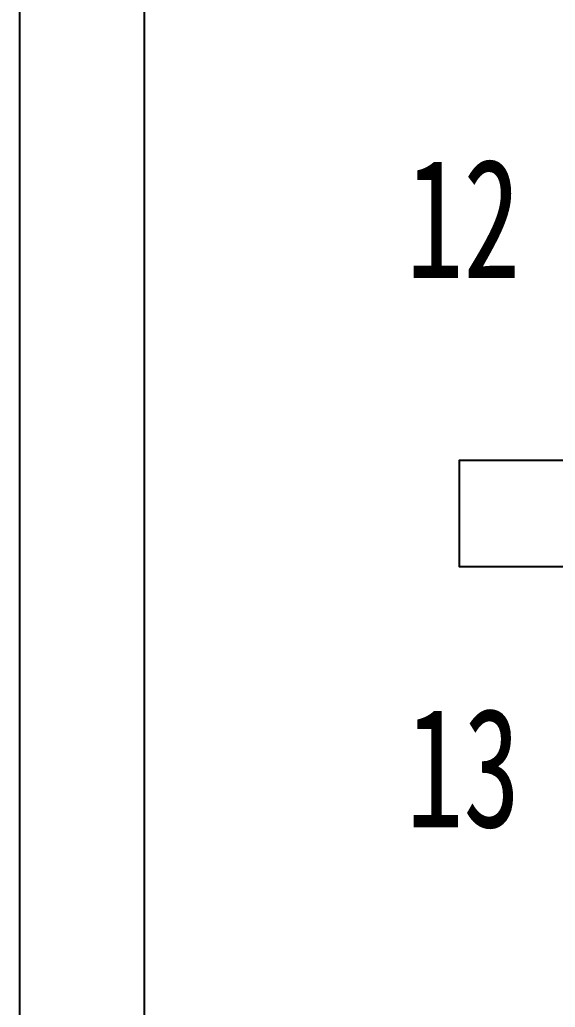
# Model space of a CAD drawing. Extents: x 447413 to 2975780, y -1432727 to 1301644.
# Drawn here: x 2513293 to 2614866, y -1174076 to -986768 of the extents above; entities that cross this region are included whole.
import ezdxf

# ---------------------------------------------------------------- set-up
doc = ezdxf.new("R2010")
doc.units = 0
doc.header["$LTSCALE"] = 1000
doc.header["$MEASUREMENT"] = 0
doc.layers.add('图纸编号', color=6, linetype='Continuous')
doc.layers.add('短柱', color=106, linetype='Continuous')
doc.styles.add('宋体', font='', dxfattribs={"height": 35})
doc.styles.get('宋体').set_extended_font_data('SimSun')

msp = doc.modelspace()

# ---------------------------------------------------------------- linework, layer by layer
msp.add_line((2513293.4, -1385021.9), (2513293.4, 1301643.6))
at = {"layer": '短柱'}
msp.add_lwpolyline([(2536951.2, -847288.7), (2975779.9, -847288.7), (2975779.9, -1432726.8), (2536951.2, -1432726.8)], close=True, dxfattribs=at)
at = {"layer": '短柱', "elevation": 126000}
msp.add_lwpolyline([(2617198.3, -1070382.1), (2596661.9, -1070382.1), (2596661.9, -1090471.1), (2617198.3, -1090471.1)], close=True, dxfattribs=at)

# ---------------------------------------------------------------- texts
at = {"layer": '图纸编号', "color": 6, "style": '宋体', "width": 0.7}
for s, p in [('12', (2586632.8, -1035766, 126000)), ('13', (2586632.8, -1139935, 42000))]:
    msp.add_text(s, height=22683.54, dxfattribs=at).set_placement(p)

doc.saveas('drawing.dxf')
